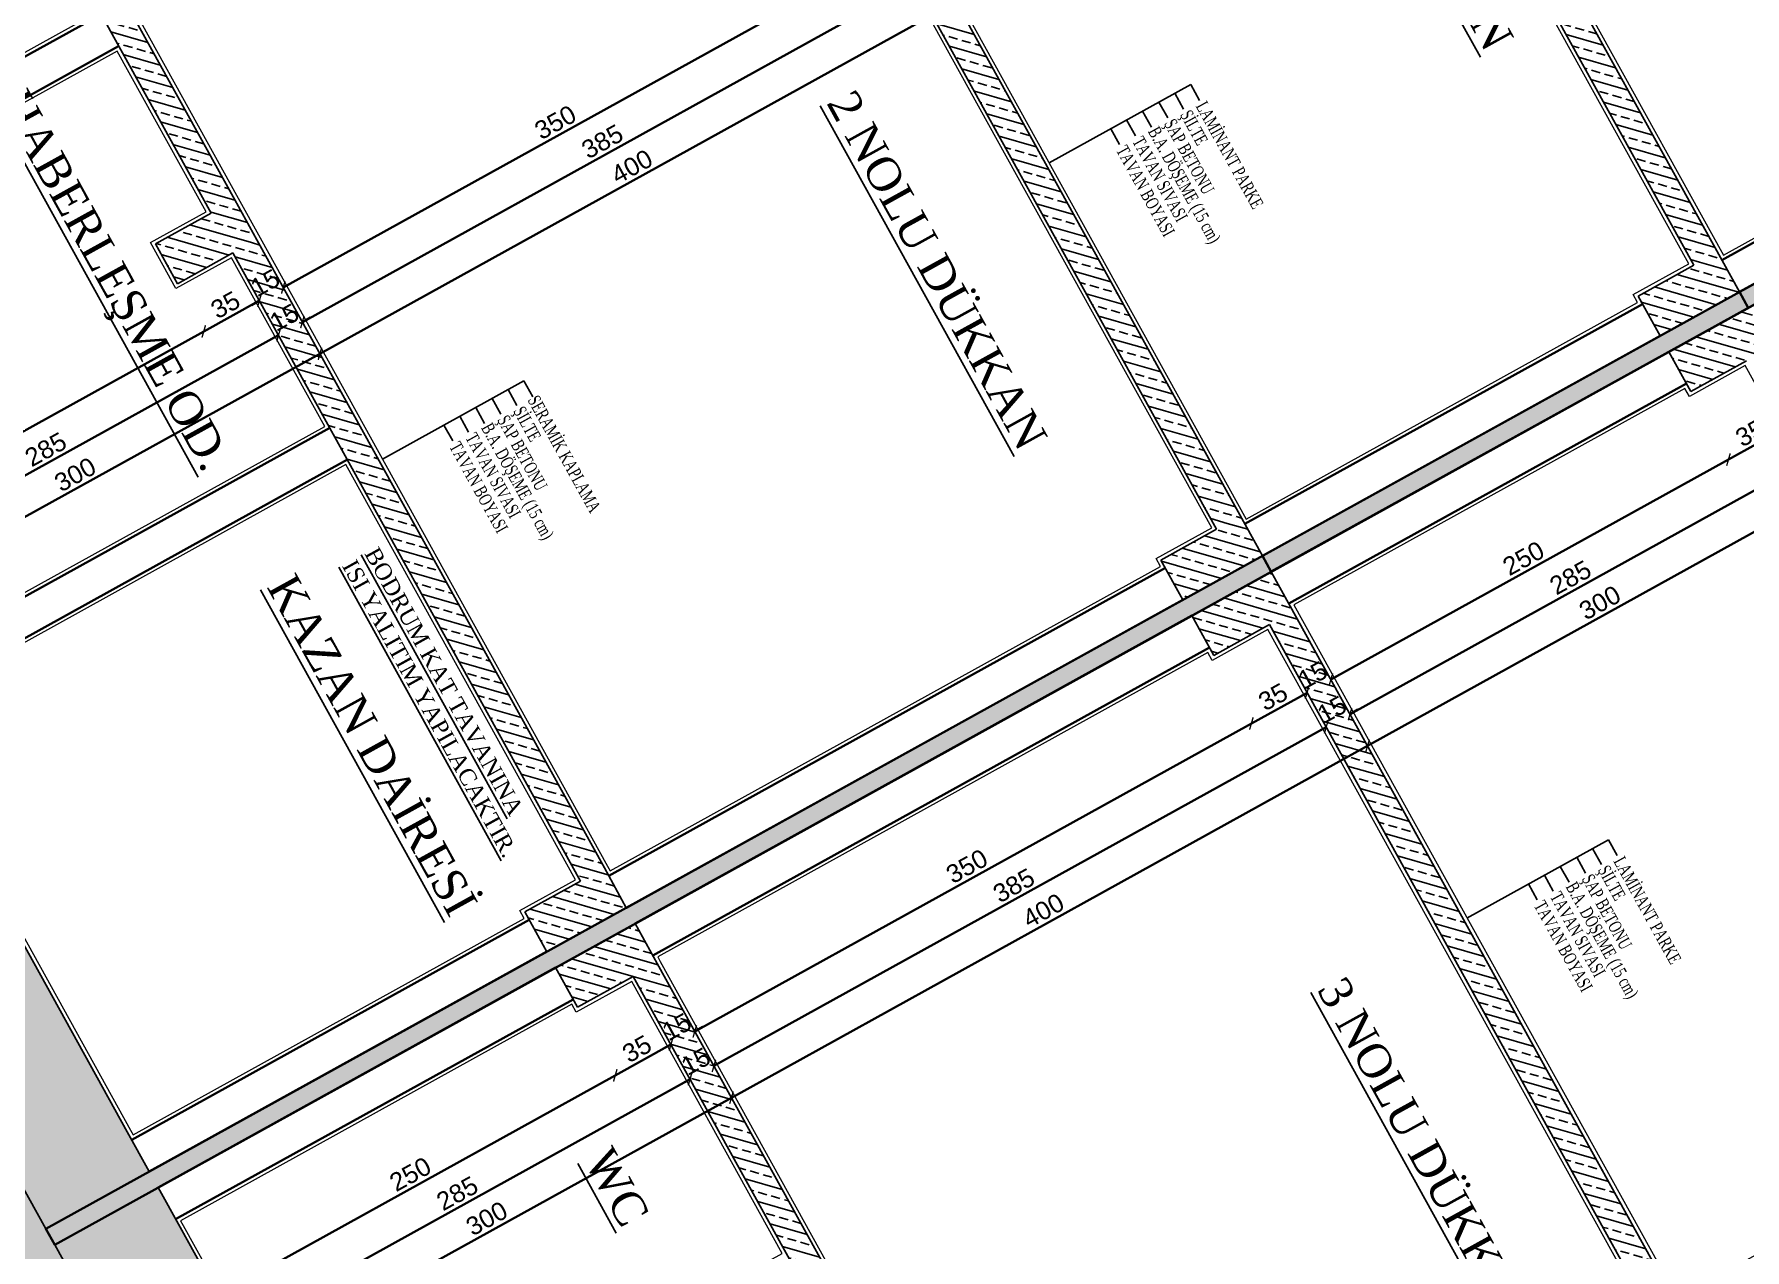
# Model space of a CAD drawing. Header units: millimetres. Extents: x 2232 to 85269, y -3593 to 5869.
# Drawn here: x 6430.3 to 6665.6, y -1471.5 to -1304.3 of the extents above; entities that cross this region are included whole.
import ezdxf

# ---------------------------------------------------------------- set-up
doc = ezdxf.new("R2010")
doc.units = ezdxf.units.MM
doc.linetypes.add('DOTX2', pattern=[0.5, 0, -0.5])
for name, color, linetype in [('0-HSL-HTC', 7, 'Continuous'), ('poz', 1, 'Continuous'), ('Standart', 7, 'Continuous'), ('Yazi', 7, 'Continuous')]:
    doc.layers.add(name, color=color, linetype=linetype)
for name, color, linetype, lineweight in [('duvar', 232, 'Continuous', 30), ('iz', 1, 'DOTX2', 20), ('Kiris', 7, 'Continuous', 30), ('sıva iç', 21, 'Continuous', 0), ('ölçü iç', 170, 'Continuous', 9), ('ÖLÇÜ İÇ', 7, 'Continuous', 9)]:
    doc.layers.add(name, color=color, linetype=linetype, lineweight=lineweight)
doc.styles.get("Standard").update_dxf_attribs({"font": 'arial.ttf'})
doc.styles.add('Times roman', font='times.ttf')
doc.styles.add('UNIVCH', font='times.ttf', dxfattribs={"width": 0.7})
doc.dimstyles.new('zulay iç ölçü', dxfattribs={"dimtxt": 10, "dimasz": 5, "dimexe": 0.18, "dimexo": 0, "dimgap": 2, "dimtad": 3, "dimdec": 0, "dimzin": 0, "dimdsep": 46, "dimtxsty": 'Standard', "dimblk": 'ARCHTICK', "dimcen": 0.09, "dimse1": 1, "dimse2": 1, "dimadec": 0, "dimazin": 0, "dimtfac": 1, "dimtdec": 0, "dimtix": 1, "dimtofl": 0, "dimtmove": 0, "dimatfit": 3, "dimldrblk": 'ARCHTICK', "dimfxl": 1, "dimtolj": 1, "dimtzin": 0, "dimarcsym": 0})
pattern_1 = [(45, (0, 0), (-7.071068, 7.071068), []), (45, (7.071, 0), (-7.071068, 7.071068), [5, -2.5])]

# ---------------------------------------------------------------- blocks, each defined once
blk = doc.blocks.new('IDE830Entity150')
at = {"layer": 'Standart', "linetype": 'Continuous', "lineweight": -3}
h = blk.add_hatch(dxfattribs=at)
h.set_pattern_fill('ANSI33', color=171, scale=40, style=0)
h.set_pattern_definition(pattern_1)
h.paths.add_polyline_path([(2815, 35), (2465, 35), (2465, 50), (2815, 50)])
blk = doc.blocks.new('IDE830Entity151')
at = {"layer": 'Standart', "linetype": 'Continuous', "lineweight": -3}
h = blk.add_hatch(dxfattribs=at)
h.set_pattern_fill('ANSI33', color=171, scale=40, style=0)
h.set_pattern_definition(pattern_1)
h.paths.add_polyline_path([(3235, 35), (2840, 35), (2840, 50), (3235, 50)])
blk = doc.blocks.new('IDE830Entity153')
at = {"layer": 'Standart', "linetype": 'Continuous', "lineweight": -3}
h = blk.add_hatch(dxfattribs=at)
h.set_pattern_fill('ANSI33', color=171, scale=40, style=0)
h.set_pattern_definition(pattern_1)
h.paths.add_polyline_path([(3260, 0), (3235, 0), (3235, 50), (3260, 50)])
blk = doc.blocks.new('IDE830Entity154')
at = {"layer": 'Standart', "linetype": 'Continuous', "lineweight": -3}
h = blk.add_hatch(dxfattribs=at)
h.set_pattern_fill('ANSI33', color=171, scale=40, style=0)
h.set_pattern_definition(pattern_1)
h.paths.add_polyline_path([(2840, 0), (2815, 0), (2815, 50), (2840, 50)])
blk = doc.blocks.new('IDE830Entity161')
at = {"layer": 'Standart', "linetype": 'Continuous', "lineweight": -3}
h = blk.add_hatch(dxfattribs=at)
h.set_pattern_fill('ANSI33', color=171, scale=40, style=0)
h.set_pattern_definition(pattern_1)
h.paths.add_polyline_path([(3260, -315), (-50, -315), (-50, -250), (3260, -250)])
blk = doc.blocks.new('IDE830Entity430')
at = {"layer": 'Standart', "color": 159, "linetype": 'Continuous', "lineweight": -3}
blk.add_lwpolyline([(2815, 35), (2465, 35)], dxfattribs=at)
blk = doc.blocks.new('IDE830Entity431')
at = {"layer": 'Standart', "color": 159, "linetype": 'Continuous', "lineweight": -3}
blk.add_lwpolyline([(2465, 50), (2815, 50)], dxfattribs=at)
blk = doc.blocks.new('IDE830Entity432')
at = {"layer": 'Standart', "color": 159, "linetype": 'Continuous', "lineweight": -3}
blk.add_lwpolyline([(2815, 50), (2840, 50)], dxfattribs=at)
blk = doc.blocks.new('IDE830Entity433')
at = {"layer": 'Standart', "color": 159, "linetype": 'Continuous', "lineweight": -3}
blk.add_lwpolyline([(3235, 35), (2840, 35)], dxfattribs=at)
blk = doc.blocks.new('IDE830Entity434')
at = {"layer": 'Standart', "color": 159, "linetype": 'Continuous', "lineweight": -3}
blk.add_lwpolyline([(2840, 50), (3235, 50)], dxfattribs=at)
blk = doc.blocks.new('IDE830Entity435')
at = {"layer": 'Standart', "color": 159, "linetype": 'Continuous', "lineweight": -3}
blk.add_lwpolyline([(3235, 50), (3260, 50)], dxfattribs=at)
blk = doc.blocks.new('IDE830Entity439')
at = {"layer": 'Standart', "color": 159, "linetype": 'Continuous', "lineweight": -3}
blk.add_lwpolyline([(3235, 0), (3235, 35)], dxfattribs=at)
blk = doc.blocks.new('IDE830Entity440')
at = {"layer": 'Standart', "color": 159, "linetype": 'Continuous', "lineweight": -3}
blk.add_lwpolyline([(3260, 0), (3235, 0)], dxfattribs=at)
blk = doc.blocks.new('IDE830Entity441')
at = {"layer": 'Standart', "color": 159, "linetype": 'Continuous', "lineweight": -3}
blk.add_lwpolyline([(3260, 50), (3260, 0)], dxfattribs=at)
blk = doc.blocks.new('IDE830Entity442')
at = {"layer": 'Standart', "color": 159, "linetype": 'Continuous', "lineweight": -3}
blk.add_lwpolyline([(2815, 0), (2815, 35)], dxfattribs=at)
blk = doc.blocks.new('IDE830Entity443')
at = {"layer": 'Standart', "color": 159, "linetype": 'Continuous', "lineweight": -3}
blk.add_lwpolyline([(2840, 0), (2815, 0)], dxfattribs=at)
blk = doc.blocks.new('IDE830Entity482')
at = {"layer": 'Standart', "color": 159, "linetype": 'Continuous', "lineweight": -3}
blk.add_lwpolyline([(2840, 35), (2840, 0)], dxfattribs=at)
blk = doc.blocks.new('IDE830Entity485')
at = {"layer": 'Standart', "color": 159, "linetype": 'Continuous', "lineweight": -3}
blk.add_lwpolyline([(3260, -315), (-50, -315)], dxfattribs=at)
blk = doc.blocks.new('IDE830Entity486')
at = {"layer": 'Standart', "color": 159, "linetype": 'Continuous', "lineweight": -3}
blk.add_lwpolyline([(3260, -250), (3260, -315)], dxfattribs=at)
blk = doc.blocks.new('IDE830Entity716')
at = {"layer": 'Standart', "color": 159, "linetype": 'Continuous', "lineweight": -3}
blk.add_lwpolyline([(2840, -250), (3235, -250)], dxfattribs=at)
blk = doc.blocks.new('IDE830Entity717')
at = {"layer": 'Standart', "color": 159, "linetype": 'Continuous', "lineweight": -3}
blk.add_lwpolyline([(3235, -250), (3260, -250)], dxfattribs=at)
blk = doc.blocks.new('IDE1091Entity87')
at = {"layer": 'Standart', "linetype": 'Continuous', "lineweight": -3}
h = blk.add_hatch(dxfattribs=at)
h.set_pattern_fill('ANSI33', color=171, scale=40, style=0)
h.set_pattern_definition(pattern_1)
h.paths.add_polyline_path([(3730, 35), (3295, 35), (3295, 50), (3730, 50)])
blk = doc.blocks.new('IDE1091Entity88')
at = {"layer": 'Standart', "linetype": 'Continuous', "lineweight": -3}
h = blk.add_hatch(dxfattribs=at)
h.set_pattern_fill('ANSI33', color=171, scale=40, style=0)
h.set_pattern_definition(pattern_1)
h.paths.add_polyline_path([(3295, 0), (3270, 0), (3270, 50), (3295, 50)])
blk = doc.blocks.new('IDE1091Entity92')
at = {"layer": 'Standart', "linetype": 'Continuous', "lineweight": -3}
h = blk.add_hatch(dxfattribs=at)
h.set_pattern_fill('ANSI33', color=171, scale=40, style=0)
h.set_pattern_definition(pattern_1)
h.paths.add_polyline_path([(4780, -315), (3270, -315), (3270, -250), (4780, -250)])
blk = doc.blocks.new('IDE1091Entity225')
at = {"layer": 'Standart', "color": 159, "linetype": 'Continuous', "lineweight": -3}
blk.add_lwpolyline([(3730, 35), (3295, 35)], dxfattribs=at)
blk = doc.blocks.new('IDE1091Entity226')
at = {"layer": 'Standart', "color": 159, "linetype": 'Continuous', "lineweight": -3}
blk.add_lwpolyline([(3295, 50), (3730, 50)], dxfattribs=at)
blk = doc.blocks.new('IDE1091Entity228')
at = {"layer": 'Standart', "color": 159, "linetype": 'Continuous', "lineweight": -3}
blk.add_lwpolyline([(3270, 0), (3270, 50)], dxfattribs=at)
blk = doc.blocks.new('IDE1091Entity229')
at = {"layer": 'Standart', "color": 159, "linetype": 'Continuous', "lineweight": -3}
blk.add_lwpolyline([(3295, 0), (3270, 0)], dxfattribs=at)
blk = doc.blocks.new('IDE1091Entity230')
at = {"layer": 'Standart', "color": 159, "linetype": 'Continuous', "lineweight": -3}
blk.add_lwpolyline([(3270, 50), (3295, 50)], dxfattribs=at)
blk = doc.blocks.new('IDE1091Entity247')
at = {"layer": 'Standart', "color": 159, "linetype": 'Continuous', "lineweight": -3}
blk.add_lwpolyline([(3295, 35), (3295, 0)], dxfattribs=at)
blk = doc.blocks.new('IDE1091Entity248')
at = {"layer": 'Standart', "color": 159, "linetype": 'Continuous', "lineweight": -3}
blk.add_lwpolyline([(3270, -315), (3270, -250)], dxfattribs=at)
blk = doc.blocks.new('IDE1091Entity249')
at = {"layer": 'Standart', "color": 159, "linetype": 'Continuous', "lineweight": -3}
blk.add_lwpolyline([(4780, -315), (3270, -315)], dxfattribs=at)
blk = doc.blocks.new('IDE1091Entity251')
at = {"layer": 'Standart', "color": 159, "linetype": 'Continuous', "lineweight": -3}
blk.add_lwpolyline([(3270, -250), (3295, -250)], dxfattribs=at)
blk = doc.blocks.new('IDE1091Entity356')
at = {"layer": 'Standart', "color": 159, "linetype": 'Continuous', "lineweight": -3}
blk.add_lwpolyline([(3295, -250), (3730, -250)], dxfattribs=at)
blk = doc.blocks.new('IDE830Entity85')
at = {"layer": 'Standart', "linetype": 'Continuous', "lineweight": -3}
h = blk.add_hatch(dxfattribs=at)
h.set_pattern_fill('ANSI33', color=171, scale=40, style=0)
h.set_pattern_definition(pattern_1)
h.paths.add_polyline_path([(3235, 1335), (2840, 1335), (2840, 1350), (3235, 1350)])
blk = doc.blocks.new('IDE830Entity99')
at = {"layer": 'Standart', "linetype": 'Continuous', "lineweight": -3}
h = blk.add_hatch(dxfattribs=at)
h.set_pattern_fill('ANSI33', color=171, scale=40, style=0)
h.set_pattern_definition(pattern_1)
h.paths.add_polyline_path([(3260, 1300), (3235, 1300), (3235, 1350), (3260, 1350)])
blk = doc.blocks.new('IDE830Entity267')
at = {"layer": 'Standart', "color": 159, "linetype": 'Continuous', "lineweight": -3}
blk.add_lwpolyline([(3235, 1335), (2840, 1335)], dxfattribs=at)
blk = doc.blocks.new('IDE830Entity288')
at = {"layer": 'Standart', "color": 159, "linetype": 'Continuous', "lineweight": -3}
blk.add_lwpolyline([(3235, 1300), (3235, 1335)], dxfattribs=at)
blk = doc.blocks.new('IDE830Entity289')
at = {"layer": 'Standart', "color": 159, "linetype": 'Continuous', "lineweight": -3}
blk.add_lwpolyline([(3260, 1300), (3235, 1300)], dxfattribs=at)
blk = doc.blocks.new('IDE830Entity290')
at = {"layer": 'Standart', "color": 159, "linetype": 'Continuous', "lineweight": -3}
blk.add_lwpolyline([(3260, 1350), (3260, 1300)], dxfattribs=at)
blk = doc.blocks.new('IDE830Entity515')
at = {"layer": 'Standart', "color": 11, "linetype": 'Continuous', "lineweight": -3}
blk.add_lwpolyline([(3260, 1350), (3265, 1350)], dxfattribs=at)
blk = doc.blocks.new('IDE1091Entity58')
at = {"layer": 'Standart', "linetype": 'Continuous', "lineweight": -3}
h = blk.add_hatch(dxfattribs=at)
h.set_pattern_fill('ANSI33', color=171, scale=40, style=0)
h.set_pattern_definition(pattern_1)
h.paths.add_polyline_path([(3295, 1300), (3270, 1300), (3270, 1350), (3295, 1350)])
blk = doc.blocks.new('IDE1091Entity147')
at = {"layer": 'Standart', "color": 159, "linetype": 'Continuous', "lineweight": -3}
blk.add_lwpolyline([(3270, 1300), (3270, 1350)], dxfattribs=at)
blk = doc.blocks.new('IDE1091Entity148')
at = {"layer": 'Standart', "color": 159, "linetype": 'Continuous', "lineweight": -3}
blk.add_lwpolyline([(3295, 1300), (3270, 1300)], dxfattribs=at)
blk = doc.blocks.new('IDE1091Entity238')
at = {"layer": 'Standart', "color": 159, "linetype": 'Continuous', "lineweight": -3}
blk.add_lwpolyline([(3295, 1335), (3295, 1300)], dxfattribs=at)
blk = doc.blocks.new('IDE1091Entity59')
at = {"layer": 'Standart', "linetype": 'Continuous', "lineweight": -3}
h = blk.add_hatch(dxfattribs=at)
h.set_pattern_fill('ANSI33', color=171, scale=40, style=0)
h.set_pattern_definition(pattern_1)
h.paths.add_polyline_path([(3730, 1335), (3295, 1335), (3295, 1350), (3730, 1350)])
blk = doc.blocks.new('IDE1091Entity149')
at = {"layer": 'Standart', "color": 159, "linetype": 'Continuous', "lineweight": -3}
blk.add_lwpolyline([(3730, 1335), (3295, 1335)], dxfattribs=at)
blk = doc.blocks.new('tyutyu')
at = {"layer": '0-HSL-HTC'}
h = blk.add_hatch(dxfattribs=at)
h.set_pattern_fill('ANGLE', color=256)
h.set_pattern_definition([(0, (991879.795, -432981.806), (0, 6.985), [5.08, -1.905]), (90, (991879.795, -432981.806), (-6.985, 4e-16), [5.08, -1.905])])
h.paths.add_polyline_path([(1030696.49, -396162.03), (1030686.49, -396162.03), (1030686.49, -397827.03), (1030696.49, -397827.03)])
for p, q in [((1030686.49, -397827.03), (1030686.49, -396162.03)), ((1030696.49, -397827.03), (1030696.49, -396162.03)), ((1030686.49, -396762.03), (1030696.49, -396762.03)), ((1030686.49, -397062.03), (1030696.49, -397062.03)), ((1030696.49, -397827.03), (1030686.49, -397827.03))]:
    blk.add_line(p, q)
blk.add_lwpolyline([(1030686.49, -397827.03), (1030696.49, -397827.03), (1030696.49, -396162.03), (1030686.49, -396162.03)], close=True)
at = {"layer": 'Standart', "color": 159, "linetype": 'Continuous', "lineweight": -3}
for points in [[(1027426.49, -396812.03), (1027426.49, -396762.03), (1030686.49, -396762.03)], [(1027426.49, -397112.03), (1027426.49, -397062.03), (1030686.49, -397062.03)], [(1030696.49, -397062.03), (1032156.49, -397062.03), (1032156.49, -397112.03)]]:
    blk.add_lwpolyline(points, dxfattribs=at)
at = {"layer": 'Standart'}
for name, p in [('IDE830Entity85', (1027426.49, -398112.03)), ('IDE830Entity99', (1027426.49, -398112.03)), ('IDE830Entity290', (1027426.49, -398112.03)), ('IDE830Entity515', (1027426.49, -398112.03)), ('IDE1091Entity58', (1027426.49, -398112.03)), ('IDE1091Entity147', (1027426.49, -398112.03)), ('IDE830Entity267', (1027426.49, -398112.03)), ('IDE830Entity288', (1027426.49, -398112.03)), ('IDE1091Entity238', (1027426.49, -398112.03)), ('IDE830Entity289', (1027426.49, -398112.03)), ('IDE1091Entity148', (1027426.49, -398112.03)), ('IDE830Entity85', (1027426.49, -398412.03)), ('IDE830Entity99', (1027426.49, -398412.03)), ('IDE830Entity290', (1027426.49, -398412.03)), ('IDE830Entity515', (1027426.49, -398412.03)), ('IDE1091Entity58', (1027426.49, -398412.03)), ('IDE1091Entity147', (1027426.49, -398412.03)), ('IDE1091Entity59', (1027426.49, -398412.03)), ('IDE830Entity267', (1027426.49, -398412.03)), ('IDE830Entity288', (1027426.49, -398412.03)), ('IDE1091Entity149', (1027426.49, -398412.03)), ('IDE1091Entity238', (1027426.49, -398412.03)), ('IDE830Entity289', (1027426.49, -398412.03)), ('IDE1091Entity148', (1027426.49, -398412.03)), ('IDE830Entity150', (1027426.49, -397512.03)), ('IDE830Entity431', (1027426.49, -397512.03)), ('IDE830Entity154', (1027426.49, -397512.03)), ('IDE830Entity432', (1027426.49, -397512.03)), ('IDE830Entity151', (1027426.49, -397512.03)), ('IDE830Entity434', (1027426.49, -397512.03)), ('IDE830Entity153', (1027426.49, -397512.03)), ('IDE830Entity435', (1027426.49, -397512.03)), ('IDE830Entity441', (1027426.49, -397512.03)), ('IDE1091Entity88', (1027426.49, -397512.03)), ('IDE1091Entity228', (1027426.49, -397512.03)), ('IDE1091Entity230', (1027426.49, -397512.03)), ('IDE1091Entity87', (1027426.49, -397512.03)), ('IDE1091Entity226', (1027426.49, -397512.03)), ('IDE830Entity430', (1027426.49, -397512.03)), ('IDE830Entity442', (1027426.49, -397512.03)), ('IDE830Entity433', (1027426.49, -397512.03)), ('IDE830Entity482', (1027426.49, -397512.03)), ('IDE830Entity439', (1027426.49, -397512.03)), ('IDE1091Entity225', (1027426.49, -397512.03)), ('IDE1091Entity247', (1027426.49, -397512.03)), ('IDE830Entity443', (1027426.49, -397512.03)), ('IDE830Entity440', (1027426.49, -397512.03)), ('IDE1091Entity229', (1027426.49, -397512.03)), ('IDE830Entity161', (1027426.49, -397512.03)), ('IDE830Entity716', (1027426.49, -397512.03)), ('IDE830Entity717', (1027426.49, -397512.03)), ('IDE830Entity486', (1027426.49, -397512.03)), ('IDE1091Entity92', (1027426.49, -397512.03)), ('IDE1091Entity248', (1027426.49, -397512.03)), ('IDE1091Entity251', (1027426.49, -397512.03)), ('IDE1091Entity356', (1027426.49, -397512.03)), ('IDE830Entity485', (1027426.49, -397512.03)), ('IDE1091Entity249', (1027426.49, -397512.03))]:
    blk.add_blockref(name, p, dxfattribs=at)
blk = doc.blocks.new('_ArchTick')
at = {"color": 0, "linetype": 'ByBlock', "const_width": 0.15}
blk.add_lwpolyline([(-0.5, -0.5), (0.5, 0.5)], dxfattribs=at)
blk = doc.blocks.new('*D2448')
at = {"layer": 'Defpoints', "color": 0, "transparency": 16777216}
for p in [(661197.5, -127093.54), (661177.16, -127128.54), (661204.5, -127128.54)]:
    blk.add_point(p, dxfattribs=at)
at = {"layer": 'ÖLÇÜ İÇ', "color": 0, "lineweight": -2, "transparency": 16777216}
blk.add_line((661204.5, -127093.54), (661204.5, -127128.54), dxfattribs=at)
at = {"layer": 'ÖLÇÜ İÇ', "color": 0, "lineweight": -2, "transparency": 16777216, "xscale": 5, "yscale": 5, "zscale": 5}
for p, rotation in [((661204.5, -127093.54), 90), ((661204.5, -127128.54), 270)]:
    blk.add_blockref('_ArchTick', p, dxfattribs=dict(at, rotation=rotation))
at = {"layer": 'ÖLÇÜ İÇ', "color": 0, "transparency": 16777216, "insert": (661197.5, -127111.04), "char_height": 10, "attachment_point": 5, "rotation": 90}
blk.add_mtext('\\A1;35', dxfattribs=at)
blk = doc.blocks.new('*D2449')
at = {"layer": 'Defpoints', "color": 0, "transparency": 16777216}
for p in [(661177.16, -127128.54), (661187, -127378.54), (661204.5, -127378.54)]:
    blk.add_point(p, dxfattribs=at)
at = {"layer": 'ÖLÇÜ İÇ', "color": 0, "lineweight": -2, "transparency": 16777216}
blk.add_line((661204.5, -127128.54), (661204.5, -127378.54), dxfattribs=at)
at = {"layer": 'ÖLÇÜ İÇ', "color": 0, "lineweight": -2, "transparency": 16777216, "xscale": 5, "yscale": 5, "zscale": 5}
for p, rotation in [((661204.5, -127128.54), 90), ((661204.5, -127378.54), 270)]:
    blk.add_blockref('_ArchTick', p, dxfattribs=dict(at, rotation=rotation))
at = {"layer": 'ÖLÇÜ İÇ', "color": 0, "transparency": 16777216, "insert": (661197.5, -127253.54), "char_height": 10, "attachment_point": 5, "rotation": 90}
blk.add_mtext('\\A1;250', dxfattribs=at)
blk = doc.blocks.new('*D2450')
at = {"layer": 'Defpoints', "color": 0, "transparency": 16777216}
for p in [(661246.19, -127078.54), (661246.19, -127378.54), (661246.19, -127378.54)]:
    blk.add_point(p, dxfattribs=at)
at = {"layer": 'ÖLÇÜ İÇ', "color": 0, "lineweight": -2, "transparency": 16777216}
blk.add_line((661246.19, -127078.54), (661246.19, -127378.54), dxfattribs=at)
at = {"layer": 'ÖLÇÜ İÇ', "color": 0, "lineweight": -2, "transparency": 16777216, "xscale": 5, "yscale": 5, "zscale": 5}
for p, rotation in [((661246.19, -127078.54), 90), ((661246.19, -127378.54), 270)]:
    blk.add_blockref('_ArchTick', p, dxfattribs=dict(at, rotation=rotation))
at = {"layer": 'ÖLÇÜ İÇ', "color": 0, "transparency": 16777216, "insert": (661239.19, -127228.54), "char_height": 10, "attachment_point": 5, "rotation": 90}
blk.add_mtext('\\A1;300', dxfattribs=at)
blk = doc.blocks.new('*D2463')
at = {"layer": 'Defpoints', "color": 0, "transparency": 16777216}
for p in [(661178.88, -127093.54), (661226.24, -127378.54), (661226.24, -127378.54)]:
    blk.add_point(p, dxfattribs=at)
at = {"layer": 'ÖLÇÜ İÇ', "color": 0, "lineweight": -2, "transparency": 16777216}
blk.add_line((661226.24, -127093.54), (661226.24, -127378.54), dxfattribs=at)
at = {"layer": 'ÖLÇÜ İÇ', "color": 0, "lineweight": -2, "transparency": 16777216, "xscale": 5, "yscale": 5, "zscale": 5}
for p, rotation in [((661226.24, -127093.54), 90), ((661226.24, -127378.54), 270)]:
    blk.add_blockref('_ArchTick', p, dxfattribs=dict(at, rotation=rotation))
at = {"layer": 'ÖLÇÜ İÇ', "color": 0, "transparency": 16777216, "insert": (661219.24, -127236.04), "char_height": 10, "attachment_point": 5, "rotation": 90}
blk.add_mtext('\\A1;285', dxfattribs=at)
blk = doc.blocks.new('*D2464')
at = {"layer": 'Defpoints', "color": 0, "transparency": 16777216}
for p in [(661197.5, -127378.54), (661197.5, -127393.54), (661204.5, -127393.54)]:
    blk.add_point(p, dxfattribs=at)
at = {"layer": 'ÖLÇÜ İÇ', "color": 0, "lineweight": -2, "transparency": 16777216}
for p, q in [((661204.5, -127378.54), (661204.5, -127373.54)), ((661204.5, -127393.54), (661204.5, -127398.54))]:
    blk.add_line(p, q, dxfattribs=at)
at = {"layer": 'ÖLÇÜ İÇ', "color": 0, "lineweight": -2, "transparency": 16777216, "xscale": 5, "yscale": 5, "zscale": 5}
for p, rotation in [((661204.5, -127378.54), 270), ((661204.5, -127393.54), 90)]:
    blk.add_blockref('_ArchTick', p, dxfattribs=dict(at, rotation=rotation))
at = {"layer": 'ÖLÇÜ İÇ', "color": 0, "transparency": 16777216, "insert": (661197.5, -127386.04), "char_height": 10, "attachment_point": 5, "rotation": 90}
blk.add_mtext('\\A1;15', dxfattribs=at)
blk = doc.blocks.new('*D2465')
at = {"layer": 'Defpoints', "color": 0, "transparency": 16777216}
for p in [(661197.5, -127393.54), (661177.16, -127428.54), (661204.5, -127428.54)]:
    blk.add_point(p, dxfattribs=at)
at = {"layer": 'ÖLÇÜ İÇ', "color": 0, "lineweight": -2, "transparency": 16777216}
blk.add_line((661204.5, -127393.54), (661204.5, -127428.54), dxfattribs=at)
at = {"layer": 'ÖLÇÜ İÇ', "color": 0, "lineweight": -2, "transparency": 16777216, "xscale": 5, "yscale": 5, "zscale": 5}
for p, rotation in [((661204.5, -127393.54), 90), ((661204.5, -127428.54), 270)]:
    blk.add_blockref('_ArchTick', p, dxfattribs=dict(at, rotation=rotation))
at = {"layer": 'ÖLÇÜ İÇ', "color": 0, "transparency": 16777216, "insert": (661197.5, -127411.04), "char_height": 10, "attachment_point": 5, "rotation": 90}
blk.add_mtext('\\A1;35', dxfattribs=at)
blk = doc.blocks.new('*D2466')
at = {"layer": 'Defpoints', "color": 0, "transparency": 16777216}
for p in [(661177.16, -127428.54), (661187, -127778.54), (661204.5, -127778.54)]:
    blk.add_point(p, dxfattribs=at)
at = {"layer": 'ÖLÇÜ İÇ', "color": 0, "lineweight": -2, "transparency": 16777216}
blk.add_line((661204.5, -127428.54), (661204.5, -127778.54), dxfattribs=at)
at = {"layer": 'ÖLÇÜ İÇ', "color": 0, "lineweight": -2, "transparency": 16777216, "xscale": 5, "yscale": 5, "zscale": 5}
for p, rotation in [((661204.5, -127428.54), 90), ((661204.5, -127778.54), 270)]:
    blk.add_blockref('_ArchTick', p, dxfattribs=dict(at, rotation=rotation))
at = {"layer": 'ÖLÇÜ İÇ', "color": 0, "transparency": 16777216, "insert": (661197.5, -127603.54), "char_height": 10, "attachment_point": 5, "rotation": 90}
blk.add_mtext('\\A1;350', dxfattribs=at)
blk = doc.blocks.new('*D2467')
at = {"layer": 'Defpoints', "color": 0, "transparency": 16777216}
for p in [(661246.19, -127378.54), (661246.19, -127778.54), (661246.19, -127778.54)]:
    blk.add_point(p, dxfattribs=at)
at = {"layer": 'ÖLÇÜ İÇ', "color": 0, "lineweight": -2, "transparency": 16777216}
blk.add_line((661246.19, -127378.54), (661246.19, -127778.54), dxfattribs=at)
at = {"layer": 'ÖLÇÜ İÇ', "color": 0, "lineweight": -2, "transparency": 16777216, "xscale": 5, "yscale": 5, "zscale": 5}
for p, rotation in [((661246.19, -127378.54), 90), ((661246.19, -127778.54), 270)]:
    blk.add_blockref('_ArchTick', p, dxfattribs=dict(at, rotation=rotation))
at = {"layer": 'ÖLÇÜ İÇ', "color": 0, "transparency": 16777216, "insert": (661239.19, -127578.54), "char_height": 10, "attachment_point": 5, "rotation": 90}
blk.add_mtext('\\A1;400', dxfattribs=at)
blk = doc.blocks.new('*D2468')
at = {"layer": 'Defpoints', "color": 0, "transparency": 16777216}
for p in [(661220.99, -127378.54), (661178.88, -127393.54), (661226.24, -127393.54)]:
    blk.add_point(p, dxfattribs=at)
at = {"layer": 'ÖLÇÜ İÇ', "color": 0, "lineweight": -2, "transparency": 16777216}
for p, q in [((661226.24, -127378.54), (661226.24, -127373.54)), ((661226.24, -127393.54), (661226.24, -127398.54))]:
    blk.add_line(p, q, dxfattribs=at)
at = {"layer": 'ÖLÇÜ İÇ', "color": 0, "lineweight": -2, "transparency": 16777216, "xscale": 5, "yscale": 5, "zscale": 5}
for p, rotation in [((661226.24, -127378.54), 270), ((661226.24, -127393.54), 90)]:
    blk.add_blockref('_ArchTick', p, dxfattribs=dict(at, rotation=rotation))
at = {"layer": 'ÖLÇÜ İÇ', "color": 0, "transparency": 16777216, "insert": (661219.24, -127386.04), "char_height": 10, "attachment_point": 5, "rotation": 90}
blk.add_mtext('\\A1;15', dxfattribs=at)
blk = doc.blocks.new('*D2469')
at = {"layer": 'Defpoints', "color": 0, "transparency": 16777216}
for p in [(661178.88, -127393.54), (661226.24, -127778.54), (661226.24, -127778.54)]:
    blk.add_point(p, dxfattribs=at)
at = {"layer": 'ÖLÇÜ İÇ', "color": 0, "lineweight": -2, "transparency": 16777216}
blk.add_line((661226.24, -127393.54), (661226.24, -127778.54), dxfattribs=at)
at = {"layer": 'ÖLÇÜ İÇ', "color": 0, "lineweight": -2, "transparency": 16777216, "xscale": 5, "yscale": 5, "zscale": 5}
for p, rotation in [((661226.24, -127393.54), 90), ((661226.24, -127778.54), 270)]:
    blk.add_blockref('_ArchTick', p, dxfattribs=dict(at, rotation=rotation))
at = {"layer": 'ÖLÇÜ İÇ', "color": 0, "transparency": 16777216, "insert": (661219.24, -127586.04), "char_height": 10, "attachment_point": 5, "rotation": 90}
blk.add_mtext('\\A1;385', dxfattribs=at)
blk = doc.blocks.new('*D2470')
at = {"layer": 'Defpoints', "color": 0, "transparency": 16777216}
for p in [(661197.5, -127778.54), (661197.5, -127793.54), (661204.5, -127793.54)]:
    blk.add_point(p, dxfattribs=at)
at = {"layer": 'ÖLÇÜ İÇ', "color": 0, "lineweight": -2, "transparency": 16777216}
for p, q in [((661204.5, -127778.54), (661204.5, -127773.54)), ((661204.5, -127793.54), (661204.5, -127798.54))]:
    blk.add_line(p, q, dxfattribs=at)
at = {"layer": 'ÖLÇÜ İÇ', "color": 0, "lineweight": -2, "transparency": 16777216, "xscale": 5, "yscale": 5, "zscale": 5}
for p, rotation in [((661204.5, -127778.54), 270), ((661204.5, -127793.54), 90)]:
    blk.add_blockref('_ArchTick', p, dxfattribs=dict(at, rotation=rotation))
at = {"layer": 'ÖLÇÜ İÇ', "color": 0, "transparency": 16777216, "insert": (661197.5, -127786.04), "char_height": 10, "attachment_point": 5, "rotation": 90}
blk.add_mtext('\\A1;15', dxfattribs=at)
blk = doc.blocks.new('*D2471')
at = {"layer": 'Defpoints', "color": 0, "transparency": 16777216}
for p in [(661197.5, -127793.54), (661177.16, -127828.54), (661204.5, -127828.54)]:
    blk.add_point(p, dxfattribs=at)
at = {"layer": 'ÖLÇÜ İÇ', "color": 0, "lineweight": -2, "transparency": 16777216}
blk.add_line((661204.5, -127793.54), (661204.5, -127828.54), dxfattribs=at)
at = {"layer": 'ÖLÇÜ İÇ', "color": 0, "lineweight": -2, "transparency": 16777216, "xscale": 5, "yscale": 5, "zscale": 5}
for p, rotation in [((661204.5, -127793.54), 90), ((661204.5, -127828.54), 270)]:
    blk.add_blockref('_ArchTick', p, dxfattribs=dict(at, rotation=rotation))
at = {"layer": 'ÖLÇÜ İÇ', "color": 0, "transparency": 16777216, "insert": (661197.5, -127811.04), "char_height": 10, "attachment_point": 5, "rotation": 90}
blk.add_mtext('\\A1;35', dxfattribs=at)
blk = doc.blocks.new('*D2472')
at = {"layer": 'Defpoints', "color": 0, "transparency": 16777216}
for p in [(661177.16, -127828.54), (661187, -128078.54), (661204.5, -128078.54)]:
    blk.add_point(p, dxfattribs=at)
at = {"layer": 'ÖLÇÜ İÇ', "color": 0, "lineweight": -2, "transparency": 16777216}
blk.add_line((661204.5, -127828.54), (661204.5, -128078.54), dxfattribs=at)
at = {"layer": 'ÖLÇÜ İÇ', "color": 0, "lineweight": -2, "transparency": 16777216, "xscale": 5, "yscale": 5, "zscale": 5}
for p, rotation in [((661204.5, -127828.54), 90), ((661204.5, -128078.54), 270)]:
    blk.add_blockref('_ArchTick', p, dxfattribs=dict(at, rotation=rotation))
at = {"layer": 'ÖLÇÜ İÇ', "color": 0, "transparency": 16777216, "insert": (661197.5, -127953.54), "char_height": 10, "attachment_point": 5, "rotation": 90}
blk.add_mtext('\\A1;250', dxfattribs=at)
blk = doc.blocks.new('*D2473')
at = {"layer": 'Defpoints', "color": 0, "transparency": 16777216}
for p in [(661246.19, -127778.54), (661246.19, -128078.54), (661246.19, -128078.54)]:
    blk.add_point(p, dxfattribs=at)
at = {"layer": 'ÖLÇÜ İÇ', "color": 0, "lineweight": -2, "transparency": 16777216}
blk.add_line((661246.19, -127778.54), (661246.19, -128078.54), dxfattribs=at)
at = {"layer": 'ÖLÇÜ İÇ', "color": 0, "lineweight": -2, "transparency": 16777216, "xscale": 5, "yscale": 5, "zscale": 5}
for p, rotation in [((661246.19, -127778.54), 90), ((661246.19, -128078.54), 270)]:
    blk.add_blockref('_ArchTick', p, dxfattribs=dict(at, rotation=rotation))
at = {"layer": 'ÖLÇÜ İÇ', "color": 0, "transparency": 16777216, "insert": (661239.19, -127928.54), "char_height": 10, "attachment_point": 5, "rotation": 90}
blk.add_mtext('\\A1;300', dxfattribs=at)
blk = doc.blocks.new('*D2474')
at = {"layer": 'Defpoints', "color": 0, "transparency": 16777216}
for p in [(661220.99, -127778.54), (661178.88, -127793.54), (661226.24, -127793.54)]:
    blk.add_point(p, dxfattribs=at)
at = {"layer": 'ÖLÇÜ İÇ', "color": 0, "lineweight": -2, "transparency": 16777216}
for p, q in [((661226.24, -127778.54), (661226.24, -127773.54)), ((661226.24, -127793.54), (661226.24, -127798.54))]:
    blk.add_line(p, q, dxfattribs=at)
at = {"layer": 'ÖLÇÜ İÇ', "color": 0, "lineweight": -2, "transparency": 16777216, "xscale": 5, "yscale": 5, "zscale": 5}
for p, rotation in [((661226.24, -127778.54), 270), ((661226.24, -127793.54), 90)]:
    blk.add_blockref('_ArchTick', p, dxfattribs=dict(at, rotation=rotation))
at = {"layer": 'ÖLÇÜ İÇ', "color": 0, "transparency": 16777216, "insert": (661219.24, -127786.04), "char_height": 10, "attachment_point": 5, "rotation": 90}
blk.add_mtext('\\A1;15', dxfattribs=at)
blk = doc.blocks.new('*D2475')
at = {"layer": 'Defpoints', "color": 0, "transparency": 16777216}
for p in [(661178.88, -127793.54), (661226.24, -128078.54), (661226.24, -128078.54)]:
    blk.add_point(p, dxfattribs=at)
at = {"layer": 'ÖLÇÜ İÇ', "color": 0, "lineweight": -2, "transparency": 16777216}
blk.add_line((661226.24, -127793.54), (661226.24, -128078.54), dxfattribs=at)
at = {"layer": 'ÖLÇÜ İÇ', "color": 0, "lineweight": -2, "transparency": 16777216, "xscale": 5, "yscale": 5, "zscale": 5}
for p, rotation in [((661226.24, -127793.54), 90), ((661226.24, -128078.54), 270)]:
    blk.add_blockref('_ArchTick', p, dxfattribs=dict(at, rotation=rotation))
at = {"layer": 'ÖLÇÜ İÇ', "color": 0, "transparency": 16777216, "insert": (661219.24, -127936.04), "char_height": 10, "attachment_point": 5, "rotation": 90}
blk.add_mtext('\\A1;285', dxfattribs=at)
blk = doc.blocks.new('DFGFDGHN')
at = {"layer": 'ÖLÇÜ İÇ'}
for base, p1, p2, picture, middle in [((661246.19, -127378.54), (661246.19, -127078.54), (661246.19, -127378.54), '*D2450', (661239.19, -127228.54)), ((661204.5, -127128.54), (661197.5, -127093.54), (661177.16, -127128.54), '*D2448', (661197.5, -127111.04)), ((661204.5, -127378.54), (661177.16, -127128.54), (661187, -127378.54), '*D2449', (661197.5, -127253.54)), ((661226.24, -127393.54), (661220.99, -127378.54), (661178.88, -127393.54), '*D2468', (661219.24, -127386.04)), ((661204.5, -127393.54), (661197.5, -127378.54), (661197.5, -127393.54), '*D2464', (661197.5, -127386.04)), ((661246.19, -127778.54), (661246.19, -127378.54), (661246.19, -127778.54), '*D2467', (661239.19, -127578.54)), ((661204.5, -127428.54), (661197.5, -127393.54), (661177.16, -127428.54), '*D2465', (661197.5, -127411.04)), ((661204.5, -127778.54), (661177.16, -127428.54), (661187, -127778.54), '*D2466', (661197.5, -127603.54)), ((661226.24, -127793.54), (661220.99, -127778.54), (661178.88, -127793.54), '*D2474', (661219.24, -127786.04)), ((661204.5, -127793.54), (661197.5, -127778.54), (661197.5, -127793.54), '*D2470', (661197.5, -127786.04)), ((661246.19, -128078.54), (661246.19, -127778.54), (661246.19, -128078.54), '*D2473', (661239.19, -127928.54)), ((661204.5, -127828.54), (661197.5, -127793.54), (661177.16, -127828.54), '*D2471', (661197.5, -127811.04)), ((661204.5, -128078.54), (661177.16, -127828.54), (661187, -128078.54), '*D2472', (661197.5, -127953.54))]:
    dim = blk.add_linear_dim(base=base, p1=p1, p2=p2, angle=90, dimstyle='zulay iç ölçü', dxfattribs=at)
    dim.commit()
    dim.dimension.update_dxf_attribs({"geometry": picture, "text_midpoint": middle})
for base, p1, p2, picture, middle in [((661226.24, -127378.54), (661178.88, -127093.54), (661226.24, -127378.54), '*D2463', (661219.24, -127236.04)), ((661226.24, -127778.54), (661178.88, -127393.54), (661226.24, -127778.54), '*D2469', (661219.24, -127586.04)), ((661226.24, -128078.54), (661178.88, -127793.54), (661226.24, -128078.54), '*D2475', (661219.24, -127936.04))]:
    dim = blk.add_linear_dim(base=base, p1=p1, p2=p2, angle=90, dimstyle='zulay iç ölçü', override={"dimtmove": 1}, dxfattribs=at)
    dim.commit()
    dim.dimension.update_dxf_attribs({"geometry": picture, "text_midpoint": middle})
blk = doc.blocks.new('TTRYRTY')
at = {"linetype": 'ByBlock', "ltscale": 50}
h = blk.add_hatch(dxfattribs=at)
h.set_pattern_fill('AR-CONC', color=252, scale=10, style=0)
h.set_pattern_definition([(50, (0, 0), (71.7260183, -6.2752135), [7.5, -82.5]), (355, (0, 0), (-13.8751334, 75.2192134), [6, -66]), (100.4514445, (5.98, -0.52), (57.8508847, 68.943999), [6.374019, -70.114211]), (46.1842, (0, 20), (106.724133, -16.551928), [11.25, -123.75]), (96.6356355, (8.89, 18.62), (93.4661946, 97.41186), [9.561034, -105.171376]), (351.184164, (0, 20), (93.4661945, 97.41186), [9, -99]), (21, (10, 15), (59.6907052, -40.261889), [7.5, -82.5]), (326, (10, 15), (24.331533, 72.5150045), [6, -66]), (71.451445, (14.974, 11.645), (84.0222377, 32.2531153), [6.374019, -70.114211]), (37.5, (0, 0), (1.21598553, 33.2893854), [0, -65.2, 0, -67, 0, -66.25]), (7.5, (0, 0), (26.3069537, 39.4411712), [0, -38.2, 0, -63.7, 0, -25.25]), (327.5, (-22.3, 0), (53.3822436, -2.2554872), [0, -25, 0, -78, 0, -103.5]), (317.5, (-32.3, 0), (58.318617, 10.0104982), [0, -32.5, 0, -51.8, 0, -73.5])])
h.paths.add_polyline_path([(1241684.91, -410783.05), (1241684.91, -410732.04), (1241660.57, -410732.04), (1241656.19, -410749.54), (1241631.19, -410749.54), (1241631.19, -410754.54), (1240121.19, -410754.54), (1240111.19, -410754.54), (1236801.19, -410754.54), (1236801.19, -410749.54), (1236776.19, -410749.54), (1236771.82, -410732.04), (1236749.62, -410732.04), (1236763.53, -410836.69), (1241679.63, -410836.69)])
h.paths.add_polyline_path([(1241721.65, -410409.54), (1241713.9, -410409.54), (1241581.19, -410409.54), (1241581.19, -410689.54), (1241583.19, -410689.54), (1241631.19, -410689.54), (1241671.19, -410689.54), (1241660.57, -410732.04), (1241684.91, -410732.04), (1241684.91, -410783.05)])
h.paths.add_polyline_path([(1236664.69, -410745.94), (1236918.14, -410745.94), (1236918.14, -410728.47), (1236664.69, -410728.47)], flags=9)
h.paths.add_polyline_path([(1241680.24, -410791.84), (1241784.16, -410791.84), (1241784.16, -410780.21), (1241680.24, -410780.21)], flags=9)
h.paths.add_polyline_path([(1241683.36, -410778.59), (1241781.53, -410778.59), (1241781.53, -410767.42), (1241683.36, -410767.42)], flags=9)
h.paths.add_polyline_path([(1236664.17, -410691.66), (1236897.68, -410691.66), (1236897.68, -410671.09), (1236664.17, -410671.09)], flags=9)
h.paths.add_polyline_path([(1236663.91, -410445.55), (1236880.95, -410445.55), (1236880.95, -410423.41), (1236663.91, -410423.41)], flags=9)
h.paths.add_polyline_path([(1236639.35, -410583.59), (1236934.28, -410583.59), (1236934.28, -410537.02), (1236639.35, -410537.02)], flags=9)
at = {"layer": 'duvar'}
for p, q in [((1240091.19, -409689.54), (1240091.19, -409439.54)), ((1240111.19, -409689.54), (1240111.19, -409439.54)), ((1240091.19, -409989.54), (1240091.19, -409739.54)), ((1240111.19, -409989.54), (1240111.19, -409739.54)), ((1240121.19, -409989.54), (1240121.19, -409739.54)), ((1240141.19, -409989.54), (1240141.19, -409739.54)), ((1240091.19, -410389.54), (1240091.19, -410039.54)), ((1240111.19, -410389.54), (1240111.19, -410039.54)), ((1240121.19, -410389.54), (1240121.19, -410039.54)), ((1240141.19, -410389.54), (1240141.19, -410039.54)), ((1239541.19, -410689.54), (1239541.19, -410404.54)), ((1239561.19, -410689.54), (1239561.19, -410404.54)), ((1239801.19, -410689.54), (1239801.19, -410404.54)), ((1239821.19, -410689.54), (1239821.19, -410404.54)), ((1240091.19, -410689.54), (1240091.19, -410439.54)), ((1240111.19, -410689.54), (1240111.19, -410439.54)), ((1240121.19, -410689.54), (1240121.19, -410439.54)), ((1240141.19, -410689.54), (1240141.19, -410439.54))]:
    blk.add_line(p, q, dxfattribs=at)
at = {"layer": 'iz', "ltscale": 50}
blk.add_line((1241581.19, -409689.54), (1236851.19, -409689.54), dxfattribs=at)
at = {"layer": 'poz'}
for p, q in [((1239865.18, -409898.54), (1239865.18, -409987.54)), ((1239865.18, -409898.54), (1239875.18, -409898.54)), ((1240340.07, -409898.54), (1240340.07, -409987.54)), ((1240340.07, -409898.54), (1240350.07, -409898.54)), ((1239865.18, -409908.54), (1239875.18, -409908.54)), ((1240340.07, -409908.54), (1240350.07, -409908.54)), ((1239865.18, -409918.54), (1239875.18, -409918.54)), ((1240340.07, -409918.54), (1240350.07, -409918.54)), ((1239865.18, -409928.85), (1239875.18, -409928.85)), ((1240340.07, -409928.85), (1240350.07, -409928.85)), ((1239865.18, -409938.85), (1239875.18, -409938.85)), ((1240340.07, -409938.85), (1240350.07, -409938.85)), ((1239865.18, -409948.85), (1239875.18, -409948.85)), ((1240340.07, -409948.85), (1240350.07, -409948.85)), ((1239830.24, -410298.54), (1239830.24, -410387.54)), ((1239830.24, -410298.54), (1239840.24, -410298.54)), ((1239830.24, -410308.54), (1239840.24, -410308.54)), ((1239830.24, -410318.54), (1239840.24, -410318.54)), ((1239830.24, -410328.85), (1239840.24, -410328.85)), ((1239830.24, -410338.85), (1239840.24, -410338.85)), ((1239830.24, -410348.85), (1239840.24, -410348.85))]:
    blk.add_line(p, q, dxfattribs=at)
at = {"layer": 'sıva iç'}
for points in [[(1240089.19, -409441.54), (1240084.19, -409441.54), (1240084.19, -409406.54), (1239693.19, -409406.54), (1239693.19, -409439.54), (1239693.19, -409687.54), (1240089.19, -409687.54)], [(1240089.19, -409741.54), (1240084.19, -409741.54), (1240084.19, -409706.54), (1239693.19, -409706.54), (1239693.19, -409739.54), (1239693.19, -409987.54), (1240089.19, -409987.54)], [(1240579.19, -409739.54), (1240579.19, -409706.54), (1240148.19, -409706.54), (1240148.19, -409741.54), (1240143.19, -409741.54), (1240143.19, -409987.54), (1240579.19, -409987.54)], [(1240089.19, -410041.54), (1240084.19, -410041.54), (1240084.19, -410006.54), (1239693.19, -410006.54), (1239693.19, -410041.54), (1239664.19, -410041.54), (1239664.19, -410006.54), (1239318.19, -410006.54), (1239318.19, -410041.54), (1239289.19, -410041.54), (1239289.19, -410006.54), (1238678.19, -410006.54), (1238678.19, -410041.54), (1238673.19, -410041.54), (1238673.19, -410387.54), (1238676.19, -410387.54), (1239291.19, -410387.54), (1239316.19, -410387.54), (1239666.19, -410387.54), (1239691.19, -410387.54), (1240086.19, -410387.54), (1240089.19, -410387.54)], [(1241559.19, -410042.54), (1241559.19, -410041.54), (1241554.19, -410041.54), (1241554.19, -410006.54), (1241058.19, -410006.54), (1241058.19, -410041.54), (1241029.19, -410041.54), (1241029.19, -410006.54), (1240608.19, -410006.54), (1240608.19, -410041.54), (1240579.19, -410041.54), (1240579.19, -410006.54), (1240148.19, -410006.54), (1240148.19, -410041.54), (1240143.19, -410041.54), (1240143.19, -410387.54), (1240146.19, -410387.54), (1240581.19, -410387.54), (1240606.19, -410387.54), (1241031.19, -410387.54), (1241056.19, -410387.54), (1241556.19, -410387.54), (1241559.19, -410387.54), (1241559.19, -410386.54)], [(1239539.19, -410406.54), (1239318.19, -410406.54), (1239318.19, -410441.54), (1239313.19, -410441.54), (1239313.19, -410687.54), (1239316.19, -410687.54), (1239539.19, -410687.54)], [(1239799.19, -410406.54), (1239693.19, -410406.54), (1239693.19, -410441.54), (1239664.19, -410441.54), (1239664.19, -410406.54), (1239563.19, -410406.54), (1239563.19, -410687.54), (1239666.19, -410687.54), (1239691.19, -410687.54), (1239799.19, -410687.54)], [(1240089.19, -410441.54), (1240084.19, -410441.54), (1240084.19, -410406.54), (1239823.19, -410406.54), (1239823.19, -410687.54), (1240086.19, -410687.54), (1240089.19, -410687.54)], [(1240319.19, -410406.54), (1240148.19, -410406.54), (1240148.19, -410441.54), (1240143.19, -410441.54), (1240143.19, -410687.54), (1240146.19, -410687.54), (1240319.19, -410687.54)]]:
    blk.add_lwpolyline(points, close=True, dxfattribs=at)
at = {"layer": 'Kiris'}
blk.add_blockref('tyutyu', (209424.7, -12927.52), dxfattribs=at)
at = {"layer": 'ölçü iç', "lineweight": 30}
for p in [(578516.69, -282611), (578984.48, -282611)]:
    blk.add_blockref('DFGFDGHN', p, dxfattribs=at)
at = {"layer": 'Yazi', "style": 'Times roman'}
for s, height, p in [('%%USALON', 17.991, (1239838.59, -409748.2)), ('%%U2 NOLU DÜKKAN', 17.9915, (1239776.86, -410079.05)), ('%%U3 NOLU DÜKKAN', 17.9915, (1240334.4, -410079.05)), ('%%UBODRUM KAT TAVANINA', 8.9957, (1239870.71, -410421.48)), ('%%UISI YALITIM YAPILACAKTIR.', 8.9957, (1239870.71, -410435.58)), ('%%UHABERLEŞME OD.', 17.9915, (1239555.83, -410477.44)), ('%%UKAZAN DAİRESİ', 17.9915, (1239860.77, -410477.44)), ('%%UWC', 17.991, (1240221.37, -410477.44))]:
    blk.add_text(s, height=height, dxfattribs=at).set_placement(p)
at = {"layer": 'Yazi', "style": 'UNIVCH', "width": 0.7}
for s, height, p in [('LAMİNANT PARKE', 6.9984, (1239876.77, -409902.05)), ('LAMİNANT PARKE', 6.9984, (1240351.65, -409902.05)), ('ŞİLTE', 6.998, (1239876.77, -409911.87)), ('ŞİLTE', 6.998, (1240351.65, -409911.87)), ('ŞAP BETONU', 6.998, (1239876.77, -409921.96)), ('ŞAP BETONU', 6.998, (1240351.65, -409921.96)), ('B.A. DÖŞEME (15 cm)', 6.9984, (1239876.24, -409931.8)), ('B.A. DÖŞEME (15 cm)', 6.9984, (1240351.13, -409931.8)), ('TAVAN SIVASI', 6.9984, (1239876.77, -409942)), ('TAVAN SIVASI', 6.9984, (1240351.65, -409942)), ('TAVAN BOYASI', 6.9984, (1239876.77, -409952.17)), ('TAVAN BOYASI', 6.9984, (1240351.65, -409952.17)), ('SERAMİK KAPLAMA', 6.9984, (1239840.39, -410302.05)), ('ŞİLTE', 6.998, (1239841.82, -410311.87)), ('ŞAP BETONU', 6.998, (1239841.82, -410321.96)), ('B.A. DÖŞEME (15 cm)', 6.9984, (1239841.29, -410331.8)), ('TAVAN SIVASI', 6.9984, (1239841.82, -410342)), ('TAVAN BOYASI', 6.9984, (1239841.82, -410352.17))]:
    blk.add_text(s, height=height, dxfattribs=at).set_placement(p)
blk = doc.blocks.new('RRRR')
at = {"layer": 'sıva iç', "rotation": 298.9508757840127}
blk.add_blockref('TTRYRTY', (892692.82, 843877.26), dxfattribs=at)

msp = doc.modelspace()

# ---------------------------------------------------------------- block references
at = {"layer": 'ÖLÇÜ İÇ', "xscale": 0.25, "yscale": 0.25, "zscale": 0.25}
msp.add_blockref('RRRR', (-276957.06, 108554.7), dxfattribs=at)

doc.saveas('drawing.dxf')
